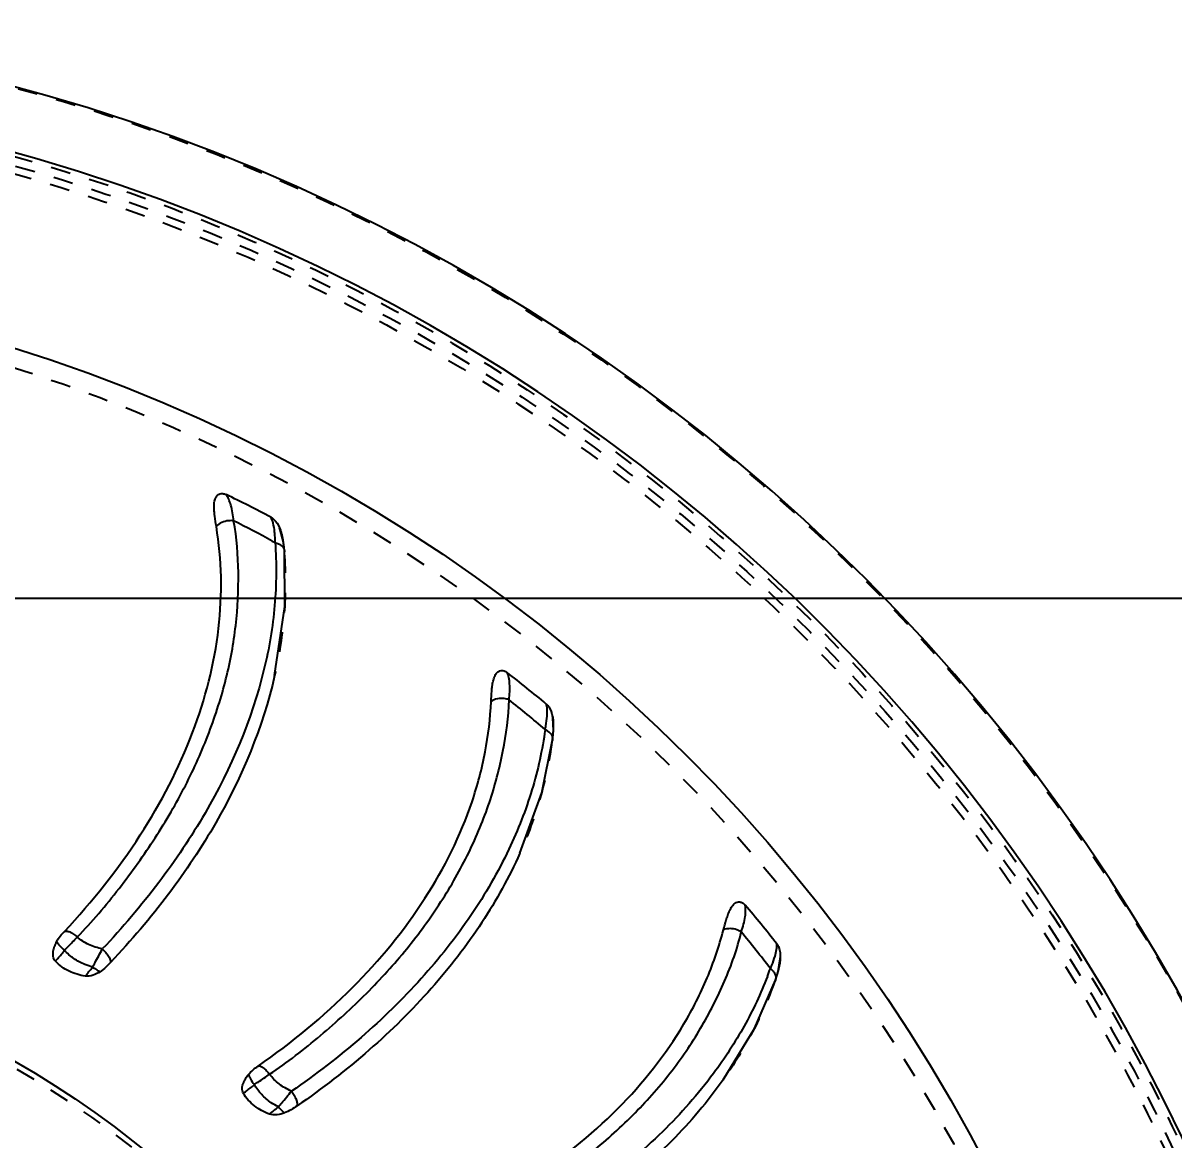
# Model space of a CAD drawing. Header units: millimetres. Extents: x 723 to 11228, y -2384 to 1578.
# Drawn here: x 1744.5 to 1839.3, y 301.7 to 393.6 of the extents above; entities that cross this region are included whole.
import ezdxf

# ---------------------------------------------------------------- set-up
doc = ezdxf.new("R2010")
doc.units = ezdxf.units.MM
doc.header["$LTSCALE"] = 16.335
doc.header["$PDMODE"] = 3
doc.header["$PDSIZE"] = 0.3125
doc.linetypes.add('HIDDEN', pattern=[0.2, 0.1, -0.1])
doc.layers.get('0').update_dxf_attribs({"linetype": 'CONTINUOUS'})
doc.layers.get('Defpoints').update_dxf_attribs({"linetype": 'CONTINUOUS'})
doc.layers.add('DEFAULT_2', color=8, linetype='HIDDEN')
doc.styles.get("Standard").update_dxf_attribs({"font": 'txt', "width": 0.8})
doc.dimstyles.new('ISO-25', dxfattribs={"dimtxt": 8, "dimasz": 8, "dimexe": 0, "dimexo": 0, "dimgap": 0, "dimtad": 1, "dimtxsty": 'Standard', "dimcen": 0, "dimclrd": 4, "dimclre": 4, "dimclrt": 6, "dimadec": 0, "dimazin": 0, "dimtfac": 1, "dimtofl": 0, "dimtmove": 0, "dimatfit": 3, "dimfxl": 0, "dimarcsym": 0})

# ---------------------------------------------------------------- blocks, each defined once
blk = doc.blocks.new('*D107')
at = {"color": 4, "lineweight": -2}
for p, q in [((1445.258, 346.262), (1914.518, 346.262)), ((1914.518, 338.262), (1914.518, 245.426)), ((1703.239, 237.426), (1914.518, 237.426))]:
    blk.add_line(p, q, dxfattribs=at)
at = {"color": 4}
for points in [[(1913.184, 338.262), (1915.851, 338.262), (1914.518, 346.262)], [(1913.184, 245.426), (1915.851, 245.426), (1914.518, 237.426)]]:
    blk.add_solid(points, dxfattribs=at)
at = {"layer": 'Defpoints', "color": 0}
for p in [(1445.258, 346.262), (1703.239, 237.426), (1914.518, 237.426)]:
    blk.add_point(p, dxfattribs=at)
at = {"color": 6, "insert": (1909.851, 281.412), "char_height": 8, "attachment_point": 5, "rotation": 90}
blk.add_mtext('108,84', dxfattribs=at)

msp = doc.modelspace()

# ---------------------------------------------------------------- linework, layer by layer
at = {"color": 7, "linetype": 'Continuous'}
for p, q in [((1765.702, 351.893), (1765.631, 352.072)), ((1765.956, 350.88), (1765.702, 351.893)), ((1765.041, 350.977), (1765.273, 350.85)), ((1766.041, 350.158), (1765.956, 350.88)), ((1766.041, 350.16), (1766.041, 350.158)), ((1788.104, 334.617), (1788.104, 334.615)), ((1806.675, 315.536), (1806.851, 316.567)), ((1806.851, 316.567), (1806.856, 316.66)), ((1806.454, 314.824), (1806.675, 315.536)), ((1806.455, 314.826), (1806.454, 314.824))]:
    msp.add_line(p, q, dxfattribs=at)
for points in [[(1765.235, 339.893), (1766.069, 345.594), (1766.041, 350.16)], [(1788.104, 334.615), (1788.173, 335.366), (1788.129, 336.413), (1788.109, 336.53)], [(1785.417, 325.259), (1787.214, 330.254), (1788.104, 334.617)], [(1802.151, 306.61), (1804.718, 310.825), (1806.455, 314.826)]]:
    msp.add_lwpolyline(points, dxfattribs=at)
for radius in [135.62, 81.527, 70.735, 69.584, 67.498]:
    msp.add_circle((1703.239, 237.426), radius, dxfattribs=at)
for centre, radius, start, end in [((1703.239, 237.426), 156.319, 100.49785, 79.50215), ((1703.239, 237.426), 151.093, 100.82307, 79.17693), ((1716.341, 261.432), 103.602, 62.03424, 64.32073), ((1717.008, 262.658), 100.535, 61.46021, 63.50732), ((1721.051, 258.17), 103.585, 50.02967, 52.31543), ((1721.953, 259.224), 100.533, 49.30974, 51.50732), ((1724.98, 253.998), 103.57, 38.02598, 40.31108), ((1726.073, 254.834), 100.533, 37.30974, 39.50732), ((1656.996, 391.06), 119.783, 320.67052, 321.1308), ((1777.104, 326.135), 30.731, 339.00917, 340.28699), ((1689.942, 397.301), 119.79, 308.67641, 309.1308)]:
    msp.add_arc(centre, radius, start, end, dxfattribs=at)
for points, knots in [([(1760.437, 352.168), (1760.39, 352.452), (1760.322, 352.876), (1760.258, 353.44), (1760.239, 353.85), (1760.264, 354.184), (1760.329, 354.436), (1760.408, 354.612), (1760.532, 354.768), (1760.724, 354.879), (1760.977, 354.899), (1761.149, 354.842), (1761.235, 354.801)], [0, 0, 0, 0, 0.253767, 0.377824, 0.498674, 0.615029, 0.671425, 0.727015, 0.783288, 0.844231, 0.916445, 1, 1, 1, 1]), ([(1761.855, 352.636), (1761.815, 353.074), (1761.729, 353.687), (1761.478, 354.405), (1761.322, 354.688), (1761.234, 354.802)], [0, 0, 0, 0, 0.578811, 0.809252, 1, 1, 1, 1]), ([(1748.992, 318.367), (1750.222, 319.623), (1751.908, 321.636), (1753.976, 324.419), (1755.41, 326.518), (1756.721, 328.648), (1758.279, 331.502), (1759.897, 335.123), (1761.083, 338.84), (1761.729, 341.807), (1762.16, 344.724), (1762.336, 348.346), (1762.129, 351.236), (1761.855, 352.636)], [0, 0, 0, 0, 0.13918, 0.207357, 0.274442, 0.340418, 0.405299, 0.531736, 0.653827, 0.713376, 0.772029, 0.887033, 1, 1, 1, 1]), ([(1761.855, 352.636), (1761.723, 352.656), (1761.216, 352.663), (1760.677, 352.456), (1760.436, 352.169)], [0, 0, 0, 0, 0.263369, 1, 1, 1, 1]), ([(1765.232, 351.745), (1765.208, 351.98), (1765.146, 352.388), (1765.012, 352.784), (1764.924, 352.937)], [0, 0, 0, 0, 0.57146, 1, 1, 1, 1]), ([(1764.924, 352.936), (1765.016, 352.887), (1765.322, 352.659), (1765.524, 352.323), (1765.631, 352.072)], [0, 0, 0, 0, 0.274757, 1, 1, 1, 1]), ([(1747.935, 318.834), (1750.238, 321.288), (1754.324, 326.42), (1758.732, 334.869), (1760.634, 342.231), (1760.921, 347.991), (1760.665, 350.797), (1760.437, 352.168)], [0, 0, 0, 0, 0.274194, 0.531275, 0.771378, 0.886708, 1, 1, 1, 1]), ([(1765.273, 350.85), (1765.273, 350.93), (1765.27, 351.229), (1765.254, 351.528), (1765.232, 351.745)], [0, 0, 0, 0, 0.266916, 1, 1, 1, 1]), ([(1765.273, 350.85), (1765.402, 349.129), (1765.367, 345.602), (1764.779, 342.126), (1764.359, 340.393)], [0, 0, 0, 0, 0.491833, 1, 1, 1, 1]), ([(1765.273, 350.85), (1765.372, 350.829), (1765.561, 350.764), (1765.809, 350.613), (1765.983, 350.405), (1766.032, 350.239), (1766.039, 350.159)], [0, 0, 0, 0, 0.276756, 0.542768, 0.782076, 1, 1, 1, 1]), ([(1764.359, 340.393), (1763.356, 336.256), (1760.73, 330.126), (1755.74, 322.696), (1752.692, 319.119), (1751.048, 317.381)], [0, 0, 0, 0, 0.476005, 0.732529, 1, 1, 1, 1]), ([(1783.05, 337.754), (1783.062, 338.04), (1783.084, 338.465), (1783.14, 339.025), (1783.208, 339.427), (1783.302, 339.747), (1783.417, 339.978), (1783.531, 340.132), (1783.684, 340.258), (1783.893, 340.327), (1784.143, 340.293), (1784.298, 340.203), (1784.373, 340.145)], [0, 0, 0, 0, 0.253748, 0.377761, 0.498569, 0.614911, 0.671319, 0.726936, 0.783243, 0.844212, 0.916436, 1, 1, 1, 1]), ([(1784.526, 337.909), (1784.577, 338.343), (1784.62, 338.957), (1784.526, 339.707), (1784.434, 340.016), (1784.373, 340.146)], [0, 0, 0, 0, 0.577999, 0.808663, 1, 1, 1, 1]), ([(1765.235, 339.893), (1764.268, 335.652), (1761.633, 329.354), (1756.55, 321.735), (1753.427, 318.069), (1751.74, 316.29)], [0, 0, 0, 0, 0.475351, 0.732047, 1, 1, 1, 1]), ([(1763.884, 307.741), (1766.647, 309.662), (1771.712, 313.834), (1777.782, 321.183), (1781.174, 327.99), (1782.654, 333.566), (1782.987, 336.364), (1783.05, 337.754)], [0, 0, 0, 0, 0.274188, 0.531269, 0.771376, 0.886707, 1, 1, 1, 1]), ([(1764.818, 307.063), (1766.282, 308.036), (1768.351, 309.655), (1770.951, 311.947), (1772.791, 313.702), (1774.516, 315.513), (1776.633, 317.981), (1778.969, 321.186), (1780.901, 324.575), (1782.15, 327.343), (1783.178, 330.106), (1784.104, 333.613), (1784.502, 336.483), (1784.526, 337.909)], [0, 0, 0, 0, 0.13918, 0.207357, 0.274442, 0.340418, 0.405299, 0.531736, 0.653827, 0.713376, 0.772029, 0.887033, 1, 1, 1, 1]), ([(1784.526, 337.909), (1784.402, 337.956), (1783.911, 338.068), (1783.346, 337.98), (1783.05, 337.755)], [0, 0, 0, 0, 0.262834, 1, 1, 1, 1]), ([(1787.664, 336.567), (1787.677, 336.753), (1787.684, 337.085), (1787.636, 337.417), (1787.592, 337.556)], [0, 0, 0, 0, 0.562481, 1, 1, 1, 1]), ([(1787.592, 337.555), (1787.674, 337.486), (1787.932, 337.19), (1788.058, 336.806), (1788.109, 336.53)], [0, 0, 0, 0, 0.275428, 1, 1, 1, 1]), ([(1787.497, 335.452), (1787.519, 335.552), (1787.592, 335.921), (1787.645, 336.294), (1787.664, 336.567)], [0, 0, 0, 0, 0.27304, 1, 1, 1, 1]), ([(1787.497, 335.452), (1787.27, 333.775), (1786.523, 330.401), (1785.267, 327.184), (1784.52, 325.605)], [0, 0, 0, 0, 0.492044, 1, 1, 1, 1]), ([(1787.497, 335.452), (1787.589, 335.41), (1787.761, 335.307), (1787.972, 335.108), (1788.099, 334.868), (1788.112, 334.696), (1788.103, 334.617)], [0, 0, 0, 0, 0.276867, 0.542851, 0.782153, 1, 1, 1, 1]), ([(1784.52, 325.605), (1783.624, 323.71), (1781.46, 319.972), (1777.341, 314.774), (1772.364, 309.929), (1768.61, 307.041), (1766.624, 305.672)], [0, 0, 0, 0, 0.232233, 0.476424, 0.732687, 1, 1, 1, 1]), ([(1785.417, 325.259), (1784.536, 323.28), (1782.369, 319.372), (1778.169, 313.94), (1773.035, 308.886), (1769.141, 305.884), (1767.076, 304.463)], [0, 0, 0, 0, 0.231576, 0.475454, 0.731951, 1, 1, 1, 1]), ([(1802.171, 318.95), (1802.242, 319.226), (1802.352, 319.635), (1802.523, 320.167), (1802.673, 320.544), (1802.831, 320.835), (1802.992, 321.035), (1803.134, 321.161), (1803.309, 321.252), (1803.526, 321.276), (1803.763, 321.191), (1803.895, 321.072), (1803.956, 321)], [0, 0, 0, 0, 0.253734, 0.377711, 0.498484, 0.614816, 0.671235, 0.726874, 0.78321, 0.844199, 0.91643, 1, 1, 1, 1]), ([(1803.639, 318.791), (1803.778, 319.202), (1803.947, 319.79), (1804.012, 320.54), (1803.989, 320.86), (1803.957, 321.001)], [0, 0, 0, 0, 0.577314, 0.808164, 1, 1, 1, 1]), ([(1747.29, 317.984), (1747.372, 318.142), (1747.576, 318.437), (1747.813, 318.704), (1747.935, 318.834)], [0, 0, 0, 0, 0.4998, 1, 1, 1, 1]), ([(1747.933, 318.831), (1747.983, 318.862), (1748.145, 318.868), (1748.4, 318.782), (1748.695, 318.606), (1748.894, 318.453), (1748.992, 318.367)], [0, 0, 0, 0, 0.146916, 0.373557, 0.674043, 1, 1, 1, 1]), ([(1747.941, 317.277), (1748.028, 317.369), (1748.252, 317.597), (1748.604, 317.959), (1748.867, 318.23), (1748.992, 318.367)], [0, 0, 0, 0, 0.252469, 0.632441, 1, 1, 1, 1]), ([(1751.048, 317.381), (1750.663, 317.471), (1749.916, 317.681), (1749.272, 318.122), (1748.992, 318.367)], [0, 0, 0, 0, 0.515292, 1, 1, 1, 1]), ([(1777.177, 293.574), (1780.28, 294.879), (1786.103, 297.907), (1793.57, 303.834), (1798.305, 309.788), (1800.913, 314.935), (1801.821, 317.604), (1802.171, 318.95)], [0, 0, 0, 0, 0.274167, 0.53125, 0.771358, 0.8867, 1, 1, 1, 1]), ([(1777.948, 292.716), (1779.583, 293.363), (1781.943, 294.517), (1784.963, 296.218), (1787.127, 297.553), (1789.192, 298.965), (1791.775, 300.939), (1794.726, 303.589), (1797.321, 306.502), (1799.118, 308.95), (1800.699, 311.439), (1802.333, 314.676), (1803.319, 317.4), (1803.639, 318.791)], [0, 0, 0, 0, 0.13918, 0.207357, 0.274442, 0.340418, 0.405299, 0.531736, 0.653827, 0.713376, 0.772029, 0.887033, 1, 1, 1, 1]), ([(1803.639, 318.791), (1803.528, 318.862), (1803.074, 319.073), (1802.508, 319.106), (1802.172, 318.951)], [0, 0, 0, 0, 0.262387, 1, 1, 1, 1]), ([(1747.192, 316.382), (1747.094, 316.488), (1746.981, 316.77), (1747.001, 317.198), (1747.111, 317.605), (1747.226, 317.861), (1747.29, 317.984)], [0, 0, 0, 0, 0.254872, 0.505231, 0.753166, 1, 1, 1, 1]), ([(1747.288, 317.982), (1747.312, 317.935), (1747.388, 317.83), (1747.598, 317.588), (1747.795, 317.404), (1747.941, 317.277)], [0, 0, 0, 0, 0.164054, 0.398956, 1, 1, 1, 1]), ([(1750.256, 315.891), (1750.322, 316.016), (1750.588, 316.512), (1750.849, 317.01), (1751.048, 317.381)], [0, 0, 0, 0, 0.251461, 1, 1, 1, 1]), ([(1751.048, 317.381), (1751.147, 317.292), (1751.332, 317.103), (1751.561, 316.81), (1751.703, 316.538), (1751.747, 316.358), (1751.739, 316.287)], [0, 0, 0, 0, 0.303186, 0.597979, 0.836554, 1, 1, 1, 1]), ([(1806.419, 316.791), (1806.473, 316.975), (1806.553, 317.307), (1806.579, 317.65), (1806.566, 317.799)], [0, 0, 0, 0, 0.562929, 1, 1, 1, 1]), ([(1806.565, 317.798), (1806.633, 317.712), (1806.826, 317.359), (1806.866, 316.948), (1806.856, 316.661)], [0, 0, 0, 0, 0.275981, 1, 1, 1, 1]), ([(1747.19, 316.38), (1747.255, 316.453), (1747.416, 316.636), (1747.678, 316.925), (1747.856, 317.158), (1747.941, 317.277)], [0, 0, 0, 0, 0.249864, 0.624713, 1, 1, 1, 1]), ([(1750.256, 315.891), (1750.036, 315.946), (1749.492, 316.123), (1748.688, 316.565), (1748.166, 317.02), (1747.941, 317.277)], [0, 0, 0, 0, 0.24889, 0.624538, 1, 1, 1, 1]), ([(1806.034, 315.77), (1806.075, 315.86), (1806.219, 316.194), (1806.345, 316.536), (1806.419, 316.791)], [0, 0, 0, 0, 0.272018, 1, 1, 1, 1]), ([(1749.65, 315.147), (1749.191, 315.217), (1748.281, 315.478), (1747.508, 316.041), (1747.192, 316.382)], [0, 0, 0, 0, 0.49982, 1, 1, 1, 1]), ([(1750.872, 315.511), (1750.692, 315.395), (1750.309, 315.196), (1749.865, 315.114), (1749.65, 315.147)], [0, 0, 0, 0, 0.495491, 1, 1, 1, 1]), ([(1750.256, 315.891), (1750.365, 315.81), (1750.565, 315.674), (1750.774, 315.551), (1750.87, 315.509)], [0, 0, 0, 0, 0.564528, 1, 1, 1, 1]), ([(1751.74, 316.29), (1751.607, 316.149), (1751.335, 315.87), (1751.036, 315.617), (1750.872, 315.511)], [0, 0, 0, 0, 0.498567, 1, 1, 1, 1]), ([(1806.034, 315.77), (1806.116, 315.709), (1806.263, 315.573), (1806.428, 315.334), (1806.501, 315.073), (1806.479, 314.902), (1806.453, 314.827)], [0, 0, 0, 0, 0.276958, 0.542919, 0.782219, 1, 1, 1, 1]), ([(1805.796, 315.127), (1805.257, 313.722), (1803.952, 310.947), (1802.283, 308.378), (1801.36, 307.135)], [0, 0, 0, 0, 0.492873, 1, 1, 1, 1]), ([(1762.655, 305.504), (1762.582, 305.627), (1762.529, 305.923), (1762.635, 306.335), (1762.825, 306.708), (1762.987, 306.933), (1763.074, 307.039)], [0, 0, 0, 0, 0.254897, 0.505264, 0.75319, 1, 1, 1, 1]), ([(1763.072, 307.038), (1763.087, 306.987), (1763.139, 306.869), (1763.295, 306.589), (1763.448, 306.369), (1763.564, 306.216)], [0, 0, 0, 0, 0.16519, 0.400347, 1, 1, 1, 1]), ([(1763.074, 307.039), (1763.187, 307.178), (1763.449, 307.426), (1763.737, 307.639), (1763.884, 307.741)], [0, 0, 0, 0, 0.499798, 1, 1, 1, 1]), ([(1763.564, 306.216), (1763.669, 306.288), (1763.934, 306.464), (1764.354, 306.745), (1764.667, 306.955), (1764.818, 307.063)], [0, 0, 0, 0, 0.252469, 0.632441, 1, 1, 1, 1]), ([(1763.882, 307.739), (1763.937, 307.757), (1764.096, 307.728), (1764.327, 307.591), (1764.579, 307.358), (1764.741, 307.167), (1764.818, 307.063)], [0, 0, 0, 0, 0.147506, 0.374467, 0.674615, 1, 1, 1, 1]), ([(1766.624, 305.672), (1766.266, 305.84), (1765.58, 306.201), (1765.041, 306.766), (1764.818, 307.063)], [0, 0, 0, 0, 0.515292, 1, 1, 1, 1]), ([(1801.36, 307.135), (1800.091, 305.425), (1797.182, 302.135), (1792.013, 297.802), (1786.045, 294.01), (1781.695, 291.924), (1779.426, 290.98)], [0, 0, 0, 0, 0.231882, 0.475921, 0.732305, 1, 1, 1, 1]), ([(1762.653, 305.503), (1762.731, 305.56), (1762.924, 305.704), (1763.237, 305.929), (1763.457, 306.118), (1763.564, 306.216)], [0, 0, 0, 0, 0.249865, 0.624716, 1, 1, 1, 1]), ([(1765.54, 304.379), (1765.336, 304.479), (1764.841, 304.764), (1764.146, 305.364), (1763.731, 305.918), (1763.564, 306.216)], [0, 0, 0, 0, 0.24889, 0.624538, 1, 1, 1, 1]), ([(1802.151, 306.61), (1800.882, 304.816), (1797.939, 301.36), (1792.645, 296.815), (1786.482, 292.852), (1781.974, 290.683), (1779.617, 289.705)], [0, 0, 0, 0, 0.23125, 0.474981, 0.731586, 1, 1, 1, 1]), ([(1764.803, 303.784), (1764.367, 303.949), (1763.532, 304.393), (1762.893, 305.104), (1762.655, 305.504)], [0, 0, 0, 0, 0.499815, 1, 1, 1, 1]), ([(1765.54, 304.379), (1765.631, 304.487), (1765.994, 304.917), (1766.353, 305.35), (1766.624, 305.672)], [0, 0, 0, 0, 0.251461, 1, 1, 1, 1]), ([(1766.624, 305.672), (1766.703, 305.564), (1766.844, 305.342), (1767.006, 305.009), (1767.089, 304.713), (1767.096, 304.529), (1767.073, 304.46)], [0, 0, 0, 0, 0.302706, 0.597144, 0.835913, 1, 1, 1, 1]), ([(1765.54, 304.379), (1765.629, 304.278), (1765.795, 304.104), (1765.973, 303.942), (1766.058, 303.88)], [0, 0, 0, 0, 0.563516, 1, 1, 1, 1]), ([(1767.076, 304.463), (1766.915, 304.352), (1766.59, 304.136), (1766.243, 303.951), (1766.06, 303.882)], [0, 0, 0, 0, 0.498547, 1, 1, 1, 1]), ([(1766.06, 303.882), (1765.862, 303.808), (1765.45, 303.695), (1765.004, 303.708), (1764.803, 303.784)], [0, 0, 0, 0, 0.495504, 1, 1, 1, 1])]:
    msp.add_open_spline(points, degree=3, knots=knots, dxfattribs=at)
at = {"layer": 'DEFAULT_2', "color": 8, "linetype": 'HIDDEN'}
for p, q in [((1766.041, 350.158), (1766.027, 349.984)), ((1788.104, 334.615), (1788.059, 334.457)), ((1806.454, 314.824), (1806.381, 314.686))]:
    msp.add_line(p, q, dxfattribs=at)
for radius in [156.205, 150.739, 150.001, 149.369, 134.066, 81.052]:
    msp.add_circle((1703.239, 237.426), radius, dxfattribs=at)
for points, knots in [([(1765.631, 352.072), (1765.773, 351.739), (1765.93, 351.037), (1766, 350.331), (1766.027, 349.984)], [0, 0, 0, 0, 0.509692, 1, 1, 1, 1]), ([(1766.027, 349.984), (1766.157, 348.323), (1766.144, 344.924), (1765.617, 341.568), (1765.235, 339.893)], [0, 0, 0, 0, 0.492277, 1, 1, 1, 1]), ([(1788.109, 336.53), (1788.173, 336.183), (1788.179, 335.482), (1788.103, 334.794), (1788.059, 334.456)], [0, 0, 0, 0, 0.50932, 1, 1, 1, 1]), ([(1788.059, 334.456), (1787.852, 332.894), (1787.186, 329.752), (1786.076, 326.741), (1785.417, 325.259)], [0, 0, 0, 0, 0.492806, 1, 1, 1, 1]), ([(1806.856, 316.661), (1806.843, 316.315), (1806.704, 315.644), (1806.492, 315), (1806.381, 314.686)], [0, 0, 0, 0, 0.50901, 1, 1, 1, 1]), ([(1806.381, 314.686), (1805.878, 313.27), (1804.647, 310.471), (1803.043, 307.87), (1802.151, 306.61)], [0, 0, 0, 0, 0.493234, 1, 1, 1, 1])]:
    msp.add_open_spline(points, degree=3, knots=knots, dxfattribs=at)

# ---------------------------------------------------------------- dimensions: what is measured, and where the dimension line sits
dim = msp.add_linear_dim(base=(1914.518, 237.426), p1=(1445.258, 346.262), p2=(1703.239, 237.426), angle=90, dimstyle='ISO-25', override={"dimfxl": 1.25, "dimarcsym": 1})
dim.commit()
dim.dimension.update_dxf_attribs({"geometry": '*D107', "text_midpoint": (1914.518, 281.412), "dimtype": 160})

doc.saveas('drawing.dxf')
